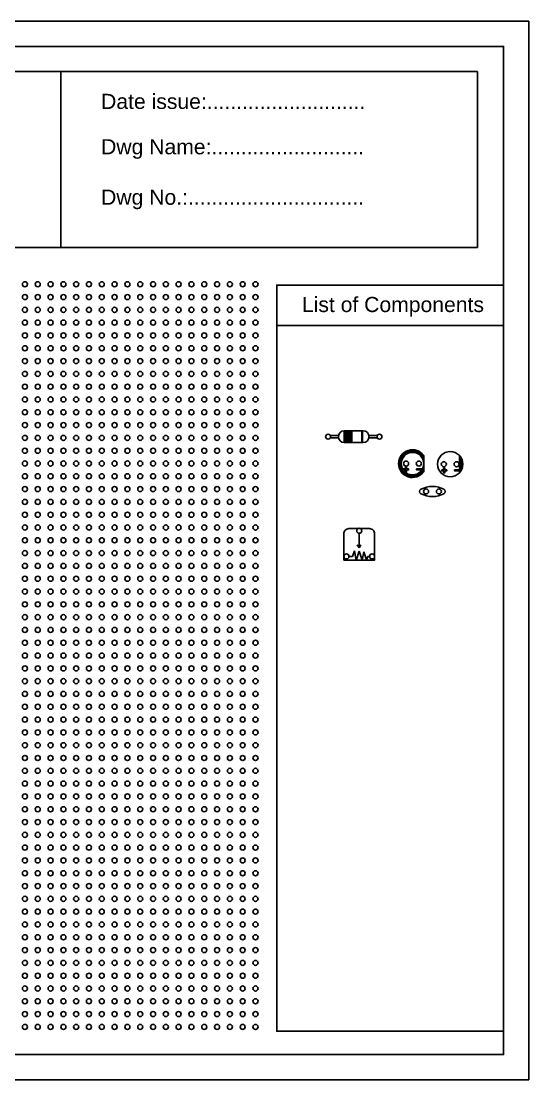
# Model space of a CAD drawing. Header units: millimetres. Extents: x 4157 to 4454, y 757 to 967.
# Drawn here: x 4353.6 to 4454.3, y 757 to 967 of the extents above; entities that cross this region are included whole.
import ezdxf

# ---------------------------------------------------------------- set-up
doc = ezdxf.new("R2010")
doc.units = ezdxf.units.MM
doc.layers.add('Cap', color=4, linetype='Continuous')
doc.layers.add('res', color=220, linetype='Continuous')
doc.layers.add('LED', color=7, linetype='Continuous', true_color=0xe65b05)
doc.styles.get("Standard").update_dxf_attribs({"font": 'arial.ttf'})

msp = doc.modelspace()

# ---------------------------------------------------------------- hatches: boundary and pattern name
at = {"layer": 'Cap'}
h = msp.add_hatch(dxfattribs=at)
h.set_pattern_fill('ANSI31', color=256, scale=0.027, angle=90)
h.set_pattern_definition([(135, (4088.22408, 715.64356), (-0.060616729, -0.060616729), [])])
h.paths.add_polyline_path([(4440.53, 880.8), (4440.53, 877.95), (4440.56, 877.95), (4440.56, 877.75), (4440.53, 877.75), (4440.53, 877.39, 0.189915), (4441.21, 879.09, 0.189915)])
at = {"layer": 'LED'}
h = msp.add_hatch(dxfattribs=at)
h.set_pattern_fill('ANSI31', color=256, scale=0.027, angle=90)
h.set_pattern_definition([(135, (4090.433816, 706.11694), (-0.060616729, -0.060616729), [])])
h.paths.add_polyline_path([(4433.45, 877.6), (4433.45, 879.2, -0.750828), (4429.33, 878.01), (4429.32, 878.01), (4429.32, 878.03, -0.138689), (4428.99, 879.2, -1), (4433.45, 879.2), (4433.45, 880.81, 3.108488)])
at = {"layer": 'res'}
h = msp.add_hatch(dxfattribs=at)
h.set_pattern_fill('ANSI31', color=256, scale=0.033)
h.set_pattern_definition([(45, (4081.68591, 717.96676), (-0.074087113, 0.074087113), [])])
h.paths.add_polyline_path([(4418.13, 885.7), (4417.69, 885.7), (4417.69, 883.4), (4418.13, 883.4)])
h.paths.add_polyline_path([(4418.75, 885.7), (4418.34, 885.7), (4418.34, 883.4), (4418.75, 883.4)])
h.paths.add_polyline_path([(4419.19, 885.7), (4418.88, 885.7), (4418.88, 883.4), (4419.19, 883.4)])
h = msp.add_hatch(dxfattribs=at)
h.set_pattern_fill('ANSI31', color=256, scale=0.027, angle=90)
h.set_pattern_definition([(135, (4081.68591, 717.966756), (-0.060616729, -0.060616729), [])])
h.paths.add_polyline_path([(4421.31, 885.7), (4421.15, 885.7), (4421.15, 883.4), (4421.31, 883.4)])

# ---------------------------------------------------------------- linework, layer by layer
for p, q in [((4361.51, 956.97), (4361.51, 922.08)), ((4449.3, 914.61), (4449.3, 906.61)), ((4449.3, 906.61), (4404.3, 906.61))]:
    msp.add_line(p, q)
for points in [[(4157.3, 966.97), (4454.3, 966.97), (4454.3, 756.97), (4157.3, 756.97)], [(4162.3, 961.97), (4449.3, 961.97), (4449.3, 761.97), (4162.3, 761.97)], [(4444.1, 956.97), (4167.3, 956.97), (4167.3, 922.08), (4444.1, 922.08)], [(4449.3, 766.61), (4404.3, 766.61), (4404.3, 914.61), (4449.3, 914.61)]]:
    msp.add_lwpolyline(points, close=True)
for centre in [(4354.37, 914.79), (4356.91, 914.79), (4359.45, 914.79), (4361.99, 914.79), (4364.53, 914.79), (4367.07, 914.79), (4369.61, 914.79), (4372.15, 914.79), (4374.69, 914.79), (4377.23, 914.79), (4379.77, 914.79), (4382.31, 914.79), (4384.85, 914.79), (4387.39, 914.79), (4389.93, 914.79), (4392.47, 914.79), (4395.01, 914.79), (4397.55, 914.79), (4400.09, 914.79), (4354.37, 912.25), (4356.91, 912.25), (4359.45, 912.25), (4361.99, 912.25), (4364.53, 912.25), (4367.07, 912.25), (4369.61, 912.25), (4372.15, 912.25), (4374.69, 912.25), (4377.23, 912.25), (4379.77, 912.25), (4382.31, 912.25), (4384.85, 912.25), (4387.39, 912.25), (4389.93, 912.25), (4392.47, 912.25), (4395.01, 912.25), (4397.55, 912.25), (4400.09, 912.25), (4354.37, 909.71), (4356.91, 909.71), (4359.45, 909.71), (4361.99, 909.71), (4364.53, 909.71), (4367.07, 909.71), (4369.61, 909.71), (4372.15, 909.71), (4374.69, 909.71), (4377.23, 909.71), (4379.77, 909.71), (4382.31, 909.71), (4384.85, 909.71), (4387.39, 909.71), (4389.93, 909.71), (4392.47, 909.71), (4395.01, 909.71), (4397.55, 909.71), (4400.09, 909.71), (4354.37, 907.17), (4356.91, 907.17), (4359.45, 907.17), (4361.99, 907.17), (4364.53, 907.17), (4367.07, 907.17), (4369.61, 907.17), (4372.15, 907.17), (4374.69, 907.17), (4377.23, 907.17), (4379.77, 907.17), (4382.31, 907.17), (4384.85, 907.17), (4387.39, 907.17), (4389.93, 907.17), (4392.47, 907.17), (4395.01, 907.17), (4397.55, 907.17), (4400.09, 907.17), (4354.37, 904.63), (4356.91, 904.63), (4359.45, 904.63), (4361.99, 904.63), (4364.53, 904.63), (4367.07, 904.63), (4369.61, 904.63), (4372.15, 904.63), (4374.69, 904.63), (4377.23, 904.63), (4379.77, 904.63), (4382.31, 904.63), (4384.85, 904.63), (4387.39, 904.63), (4389.93, 904.63), (4392.47, 904.63), (4395.01, 904.63), (4397.55, 904.63), (4400.09, 904.63), (4354.37, 902.09), (4356.91, 902.09), (4359.45, 902.09), (4361.99, 902.09), (4364.53, 902.09), (4367.07, 902.09), (4369.61, 902.09), (4372.15, 902.09), (4374.69, 902.09), (4377.23, 902.09), (4379.77, 902.09), (4382.31, 902.09), (4384.85, 902.09), (4387.39, 902.09), (4389.93, 902.09), (4392.47, 902.09), (4395.01, 902.09), (4397.55, 902.09), (4400.09, 902.09), (4354.37, 899.55), (4356.91, 899.55), (4359.45, 899.55), (4361.99, 899.55), (4364.53, 899.55), (4367.07, 899.55), (4369.61, 899.55), (4372.15, 899.55), (4374.69, 899.55), (4377.23, 899.55), (4379.77, 899.55), (4382.31, 899.55), (4384.85, 899.55), (4387.39, 899.55), (4389.93, 899.55), (4392.47, 899.55), (4395.01, 899.55), (4397.55, 899.55), (4400.09, 899.55), (4354.37, 897.01), (4356.91, 897.01), (4359.45, 897.01), (4361.99, 897.01), (4364.53, 897.01), (4367.07, 897.01), (4369.61, 897.01), (4372.15, 897.01), (4374.69, 897.01), (4377.23, 897.01), (4379.77, 897.01), (4382.31, 897.01), (4384.85, 897.01), (4387.39, 897.01), (4389.93, 897.01), (4392.47, 897.01), (4395.01, 897.01), (4397.55, 897.01), (4400.09, 897.01), (4354.37, 894.47), (4356.91, 894.47), (4359.45, 894.47), (4361.99, 894.47), (4364.53, 894.47), (4367.07, 894.47), (4369.61, 894.47), (4372.15, 894.47), (4374.69, 894.47), (4377.23, 894.47), (4379.77, 894.47), (4382.31, 894.47), (4384.85, 894.47), (4387.39, 894.47), (4389.93, 894.47), (4392.47, 894.47), (4395.01, 894.47), (4397.55, 894.47), (4400.09, 894.47), (4354.37, 891.93), (4356.91, 891.93), (4359.45, 891.93), (4361.99, 891.93), (4364.53, 891.93), (4367.07, 891.93), (4369.61, 891.93), (4372.15, 891.93), (4374.69, 891.93), (4377.23, 891.93), (4379.77, 891.93), (4382.31, 891.93), (4384.85, 891.93), (4387.39, 891.93), (4389.93, 891.93), (4392.47, 891.93), (4395.01, 891.93), (4397.55, 891.93), (4400.09, 891.93), (4354.37, 889.39), (4356.91, 889.39), (4359.45, 889.39), (4361.99, 889.39), (4364.53, 889.39), (4367.07, 889.39), (4369.61, 889.39), (4372.15, 889.39), (4374.69, 889.39), (4377.23, 889.39), (4379.77, 889.39), (4382.31, 889.39), (4384.85, 889.39), (4387.39, 889.39), (4389.93, 889.39), (4392.47, 889.39), (4395.01, 889.39), (4397.55, 889.39), (4400.09, 889.39), (4354.37, 886.85), (4356.91, 886.85), (4359.45, 886.85), (4361.99, 886.85), (4364.53, 886.85), (4367.07, 886.85), (4369.61, 886.85), (4372.15, 886.85), (4374.69, 886.85), (4377.23, 886.85), (4379.77, 886.85), (4382.31, 886.85), (4384.85, 886.85), (4387.39, 886.85), (4389.93, 886.85), (4392.47, 886.85), (4395.01, 886.85), (4397.55, 886.85), (4400.09, 886.85), (4354.37, 884.31), (4356.91, 884.31), (4359.45, 884.31), (4361.99, 884.31), (4364.53, 884.31), (4367.07, 884.31), (4369.61, 884.31), (4372.15, 884.31), (4374.69, 884.31), (4377.23, 884.31), (4379.77, 884.31), (4382.31, 884.31), (4384.85, 884.31), (4387.39, 884.31), (4389.93, 884.31), (4392.47, 884.31), (4395.01, 884.31), (4397.55, 884.31), (4400.09, 884.31), (4354.37, 881.77), (4356.91, 881.77), (4359.45, 881.77), (4361.99, 881.77), (4364.53, 881.77), (4367.07, 881.77), (4369.61, 881.77), (4372.15, 881.77), (4374.69, 881.77), (4377.23, 881.77), (4379.77, 881.77), (4382.31, 881.77), (4384.85, 881.77), (4387.39, 881.77), (4389.93, 881.77), (4392.47, 881.77), (4395.01, 881.77), (4397.55, 881.77), (4400.09, 881.77), (4354.37, 879.23), (4356.91, 879.23), (4359.45, 879.23), (4361.99, 879.23), (4364.53, 879.23), (4367.07, 879.23), (4369.61, 879.23), (4372.15, 879.23), (4374.69, 879.23), (4377.23, 879.23), (4379.77, 879.23), (4382.31, 879.23), (4384.85, 879.23), (4387.39, 879.23), (4389.93, 879.23), (4392.47, 879.23), (4395.01, 879.23), (4397.55, 879.23), (4400.09, 879.23), (4354.37, 876.69), (4356.91, 876.69), (4359.45, 876.69), (4361.99, 876.69), (4364.53, 876.69), (4367.07, 876.69), (4369.61, 876.69), (4372.15, 876.69), (4374.69, 876.69), (4377.23, 876.69), (4379.77, 876.69), (4382.31, 876.69), (4384.85, 876.69), (4387.39, 876.69), (4389.93, 876.69), (4392.47, 876.69), (4395.01, 876.69), (4397.55, 876.69), (4400.09, 876.69), (4354.37, 874.15), (4356.91, 874.15), (4359.45, 874.15), (4361.99, 874.15), (4364.53, 874.15), (4367.07, 874.15), (4369.61, 874.15), (4372.15, 874.15), (4374.69, 874.15), (4377.23, 874.15), (4379.77, 874.15), (4382.31, 874.15), (4384.85, 874.15), (4387.39, 874.15), (4389.93, 874.15), (4392.47, 874.15), (4395.01, 874.15), (4397.55, 874.15), (4400.09, 874.15), (4354.37, 871.61), (4356.91, 871.61), (4359.45, 871.61), (4361.99, 871.61), (4364.53, 871.61), (4367.07, 871.61), (4369.61, 871.61), (4372.15, 871.61), (4374.69, 871.61), (4377.23, 871.61), (4379.77, 871.61), (4382.31, 871.61), (4384.85, 871.61), (4387.39, 871.61), (4389.93, 871.61), (4392.47, 871.61), (4395.01, 871.61), (4397.55, 871.61), (4400.09, 871.61), (4354.37, 869.07), (4356.91, 869.07), (4359.45, 869.07), (4361.99, 869.07), (4364.53, 869.07), (4367.07, 869.07), (4369.61, 869.07), (4372.15, 869.07), (4374.69, 869.07), (4377.23, 869.07), (4379.77, 869.07), (4382.31, 869.07), (4384.85, 869.07), (4387.39, 869.07), (4389.93, 869.07), (4392.47, 869.07), (4395.01, 869.07), (4397.55, 869.07), (4400.09, 869.07), (4354.37, 866.53), (4356.91, 866.53), (4359.45, 866.53), (4361.99, 866.53), (4364.53, 866.53), (4367.07, 866.53), (4369.61, 866.53), (4372.15, 866.53), (4374.69, 866.53), (4377.23, 866.53), (4379.77, 866.53), (4382.31, 866.53), (4384.85, 866.53), (4387.39, 866.53), (4389.93, 866.53), (4392.47, 866.53), (4395.01, 866.53), (4397.55, 866.53), (4400.09, 866.53), (4354.37, 863.99), (4356.91, 863.99), (4359.45, 863.99), (4361.99, 863.99), (4364.53, 863.99), (4367.07, 863.99), (4369.61, 863.99), (4372.15, 863.99), (4374.69, 863.99), (4377.23, 863.99), (4379.77, 863.99), (4382.31, 863.99), (4384.85, 863.99), (4387.39, 863.99), (4389.93, 863.99), (4392.47, 863.99), (4395.01, 863.99), (4397.55, 863.99), (4400.09, 863.99), (4354.37, 861.45), (4356.91, 861.45), (4359.45, 861.45), (4361.99, 861.45), (4364.53, 861.45), (4367.07, 861.45), (4369.61, 861.45), (4372.15, 861.45), (4374.69, 861.45), (4377.23, 861.45), (4379.77, 861.45), (4382.31, 861.45), (4384.85, 861.45), (4387.39, 861.45), (4389.93, 861.45), (4392.47, 861.45), (4395.01, 861.45), (4397.55, 861.45), (4400.09, 861.45), (4354.37, 858.91), (4356.91, 858.91), (4359.45, 858.91), (4361.99, 858.91), (4364.53, 858.91), (4367.07, 858.91), (4369.61, 858.91), (4372.15, 858.91), (4374.69, 858.91), (4377.23, 858.91), (4379.77, 858.91), (4382.31, 858.91), (4384.85, 858.91), (4387.39, 858.91), (4389.93, 858.91), (4392.47, 858.91), (4395.01, 858.91), (4397.55, 858.91), (4400.09, 858.91), (4354.37, 856.37), (4356.91, 856.37), (4359.45, 856.37), (4361.99, 856.37), (4364.53, 856.37), (4367.07, 856.37), (4369.61, 856.37), (4372.15, 856.37), (4374.69, 856.37), (4377.23, 856.37), (4379.77, 856.37), (4382.31, 856.37), (4384.85, 856.37), (4387.39, 856.37), (4389.93, 856.37), (4392.47, 856.37), (4395.01, 856.37), (4397.55, 856.37), (4400.09, 856.37), (4354.37, 853.83), (4356.91, 853.83), (4359.45, 853.83), (4361.99, 853.83), (4364.53, 853.83), (4367.07, 853.83), (4369.61, 853.83), (4372.15, 853.83), (4374.69, 853.83), (4377.23, 853.83), (4379.77, 853.83), (4382.31, 853.83), (4384.85, 853.83), (4387.39, 853.83), (4389.93, 853.83), (4392.47, 853.83), (4395.01, 853.83), (4397.55, 853.83), (4400.09, 853.83), (4354.37, 851.29), (4356.91, 851.29), (4359.45, 851.29), (4361.99, 851.29), (4364.53, 851.29), (4367.07, 851.29), (4369.61, 851.29), (4372.15, 851.29), (4374.69, 851.29), (4377.23, 851.29), (4379.77, 851.29), (4382.31, 851.29), (4384.85, 851.29), (4387.39, 851.29), (4389.93, 851.29), (4392.47, 851.29), (4395.01, 851.29), (4397.55, 851.29), (4400.09, 851.29), (4354.37, 848.75), (4356.91, 848.75), (4359.45, 848.75), (4361.99, 848.75), (4364.53, 848.75), (4367.07, 848.75), (4369.61, 848.75), (4372.15, 848.75), (4374.69, 848.75), (4377.23, 848.75), (4379.77, 848.75), (4382.31, 848.75), (4384.85, 848.75), (4387.39, 848.75), (4389.93, 848.75), (4392.47, 848.75), (4395.01, 848.75), (4397.55, 848.75), (4400.09, 848.75), (4354.37, 846.21), (4356.91, 846.21), (4359.45, 846.21), (4361.99, 846.21), (4364.53, 846.21), (4367.07, 846.21), (4369.61, 846.21), (4372.15, 846.21), (4374.69, 846.21), (4377.23, 846.21), (4379.77, 846.21), (4382.31, 846.21), (4384.85, 846.21), (4387.39, 846.21), (4389.93, 846.21), (4392.47, 846.21), (4395.01, 846.21), (4397.55, 846.21), (4400.09, 846.21), (4354.37, 843.67), (4356.91, 843.67), (4359.45, 843.67), (4361.99, 843.67), (4364.53, 843.67), (4367.07, 843.67), (4369.61, 843.67), (4372.15, 843.67), (4374.69, 843.67), (4377.23, 843.67), (4379.77, 843.67), (4382.31, 843.67), (4384.85, 843.67), (4387.39, 843.67), (4389.93, 843.67), (4392.47, 843.67), (4395.01, 843.67), (4397.55, 843.67), (4400.09, 843.67), (4354.37, 841.13), (4356.91, 841.13), (4359.45, 841.13), (4361.99, 841.13), (4364.53, 841.13), (4367.07, 841.13), (4369.61, 841.13), (4372.15, 841.13), (4374.69, 841.13), (4377.23, 841.13), (4379.77, 841.13), (4382.31, 841.13), (4384.85, 841.13), (4387.39, 841.13), (4389.93, 841.13), (4392.47, 841.13), (4395.01, 841.13), (4397.55, 841.13), (4400.09, 841.13), (4354.37, 838.59), (4356.91, 838.59), (4359.45, 838.59), (4361.99, 838.59), (4364.53, 838.59), (4367.07, 838.59), (4369.61, 838.59), (4372.15, 838.59), (4374.69, 838.59), (4377.23, 838.59), (4379.77, 838.59), (4382.31, 838.59), (4384.85, 838.59), (4387.39, 838.59), (4389.93, 838.59), (4392.47, 838.59), (4395.01, 838.59), (4397.55, 838.59), (4400.09, 838.59), (4354.37, 836.05), (4356.91, 836.05), (4359.45, 836.05), (4361.99, 836.05), (4364.53, 836.05), (4367.07, 836.05), (4369.61, 836.05), (4372.15, 836.05), (4374.69, 836.05), (4377.23, 836.05), (4379.77, 836.05), (4382.31, 836.05), (4384.85, 836.05), (4387.39, 836.05), (4389.93, 836.05), (4392.47, 836.05), (4395.01, 836.05), (4397.55, 836.05), (4400.09, 836.05), (4354.37, 833.51), (4356.91, 833.51), (4359.45, 833.51), (4361.99, 833.51), (4364.53, 833.51), (4367.07, 833.51), (4369.61, 833.51), (4372.15, 833.51), (4374.69, 833.51), (4377.23, 833.51), (4379.77, 833.51), (4382.31, 833.51), (4384.85, 833.51), (4387.39, 833.51), (4389.93, 833.51), (4392.47, 833.51), (4395.01, 833.51), (4397.55, 833.51), (4400.09, 833.51), (4354.37, 830.97), (4356.91, 830.97), (4359.45, 830.97), (4361.99, 830.97), (4364.53, 830.97), (4367.07, 830.97), (4369.61, 830.97), (4372.15, 830.97), (4374.69, 830.97), (4377.23, 830.97), (4379.77, 830.97), (4382.31, 830.97), (4384.85, 830.97), (4387.39, 830.97), (4389.93, 830.97), (4392.47, 830.97), (4395.01, 830.97), (4397.55, 830.97), (4400.09, 830.97), (4354.37, 828.43), (4356.91, 828.43), (4359.45, 828.43), (4361.99, 828.43), (4364.53, 828.43), (4367.07, 828.43), (4369.61, 828.43), (4372.15, 828.43), (4374.69, 828.43), (4377.23, 828.43), (4379.77, 828.43), (4382.31, 828.43), (4384.85, 828.43), (4387.39, 828.43), (4389.93, 828.43), (4392.47, 828.43), (4395.01, 828.43), (4397.55, 828.43), (4400.09, 828.43), (4354.37, 825.89), (4356.91, 825.89), (4359.45, 825.89), (4361.99, 825.89), (4364.53, 825.89), (4367.07, 825.89), (4369.61, 825.89), (4372.15, 825.89), (4374.69, 825.89), (4377.23, 825.89), (4379.77, 825.89), (4382.31, 825.89), (4384.85, 825.89), (4387.39, 825.89), (4389.93, 825.89), (4392.47, 825.89), (4395.01, 825.89), (4397.55, 825.89), (4400.09, 825.89), (4354.37, 823.35), (4356.91, 823.35), (4359.45, 823.35), (4361.99, 823.35), (4364.53, 823.35), (4367.07, 823.35), (4369.61, 823.35), (4372.15, 823.35), (4374.69, 823.35), (4377.23, 823.35), (4379.77, 823.35), (4382.31, 823.35), (4384.85, 823.35), (4387.39, 823.35), (4389.93, 823.35), (4392.47, 823.35), (4395.01, 823.35), (4397.55, 823.35), (4400.09, 823.35), (4354.37, 820.81), (4356.91, 820.81), (4359.45, 820.81), (4361.99, 820.81), (4364.53, 820.81), (4367.07, 820.81), (4369.61, 820.81), (4372.15, 820.81), (4374.69, 820.81), (4377.23, 820.81), (4379.77, 820.81), (4382.31, 820.81), (4384.85, 820.81), (4387.39, 820.81), (4389.93, 820.81), (4392.47, 820.81), (4395.01, 820.81), (4397.55, 820.81), (4400.09, 820.81), (4354.37, 818.27), (4356.91, 818.27), (4359.45, 818.27), (4361.99, 818.27), (4364.53, 818.27), (4367.07, 818.27), (4369.61, 818.27), (4372.15, 818.27), (4374.69, 818.27), (4377.23, 818.27), (4379.77, 818.27), (4382.31, 818.27), (4384.85, 818.27), (4387.39, 818.27), (4389.93, 818.27), (4392.47, 818.27), (4395.01, 818.27), (4397.55, 818.27), (4400.09, 818.27), (4354.37, 815.73), (4356.91, 815.73), (4359.45, 815.73), (4361.99, 815.73), (4364.53, 815.73), (4367.07, 815.73), (4369.61, 815.73), (4372.15, 815.73), (4374.69, 815.73), (4377.23, 815.73), (4379.77, 815.73), (4382.31, 815.73), (4384.85, 815.73), (4387.39, 815.73), (4389.93, 815.73), (4392.47, 815.73), (4395.01, 815.73), (4397.55, 815.73), (4400.09, 815.73), (4354.37, 813.19), (4356.91, 813.19), (4359.45, 813.19), (4361.99, 813.19), (4364.53, 813.19), (4367.07, 813.19), (4369.61, 813.19), (4372.15, 813.19), (4374.69, 813.19), (4377.23, 813.19), (4379.77, 813.19), (4382.31, 813.19), (4384.85, 813.19), (4387.39, 813.19), (4389.93, 813.19), (4392.47, 813.19), (4395.01, 813.19), (4397.55, 813.19), (4400.09, 813.19), (4354.37, 810.65), (4356.91, 810.65), (4359.45, 810.65), (4361.99, 810.65), (4364.53, 810.65), (4367.07, 810.65), (4369.61, 810.65), (4372.15, 810.65), (4374.69, 810.65), (4377.23, 810.65), (4379.77, 810.65), (4382.31, 810.65), (4384.85, 810.65), (4387.39, 810.65), (4389.93, 810.65), (4392.47, 810.65), (4395.01, 810.65), (4397.55, 810.65), (4400.09, 810.65), (4354.37, 808.11), (4356.91, 808.11), (4359.45, 808.11), (4361.99, 808.11), (4364.53, 808.11), (4367.07, 808.11), (4369.61, 808.11), (4372.15, 808.11), (4374.69, 808.11), (4377.23, 808.11), (4379.77, 808.11), (4382.31, 808.11), (4384.85, 808.11), (4387.39, 808.11), (4389.93, 808.11), (4392.47, 808.11), (4395.01, 808.11), (4397.55, 808.11), (4400.09, 808.11), (4354.37, 805.57), (4356.91, 805.57), (4359.45, 805.57), (4361.99, 805.57), (4364.53, 805.57), (4367.07, 805.57), (4369.61, 805.57), (4372.15, 805.57), (4374.69, 805.57), (4377.23, 805.57), (4379.77, 805.57), (4382.31, 805.57), (4384.85, 805.57), (4387.39, 805.57), (4389.93, 805.57), (4392.47, 805.57), (4395.01, 805.57), (4397.55, 805.57), (4400.09, 805.57), (4354.37, 803.03), (4356.91, 803.03), (4359.45, 803.03), (4361.99, 803.03), (4364.53, 803.03), (4367.07, 803.03), (4369.61, 803.03), (4372.15, 803.03), (4374.69, 803.03), (4377.23, 803.03), (4379.77, 803.03), (4382.31, 803.03), (4384.85, 803.03), (4387.39, 803.03), (4389.93, 803.03), (4392.47, 803.03), (4395.01, 803.03), (4397.55, 803.03), (4400.09, 803.03), (4354.37, 800.49), (4356.91, 800.49), (4359.45, 800.49), (4361.99, 800.49), (4364.53, 800.49), (4367.07, 800.49), (4369.61, 800.49), (4372.15, 800.49), (4374.69, 800.49), (4377.23, 800.49), (4379.77, 800.49), (4382.31, 800.49), (4384.85, 800.49), (4387.39, 800.49), (4389.93, 800.49), (4392.47, 800.49), (4395.01, 800.49), (4397.55, 800.49), (4400.09, 800.49), (4354.37, 797.95), (4356.91, 797.95), (4359.45, 797.95), (4361.99, 797.95), (4364.53, 797.95), (4367.07, 797.95), (4369.61, 797.95), (4372.15, 797.95), (4374.69, 797.95), (4377.23, 797.95), (4379.77, 797.95), (4382.31, 797.95), (4384.85, 797.95), (4387.39, 797.95), (4389.93, 797.95), (4392.47, 797.95), (4395.01, 797.95), (4397.55, 797.95), (4400.09, 797.95), (4354.37, 795.41), (4356.91, 795.41), (4359.45, 795.41), (4361.99, 795.41), (4364.53, 795.41), (4367.07, 795.41), (4369.61, 795.41), (4372.15, 795.41), (4374.69, 795.41), (4377.23, 795.41), (4379.77, 795.41), (4382.31, 795.41), (4384.85, 795.41), (4387.39, 795.41), (4389.93, 795.41), (4392.47, 795.41), (4395.01, 795.41), (4397.55, 795.41), (4400.09, 795.41), (4354.37, 792.87), (4356.91, 792.87), (4359.45, 792.87), (4361.99, 792.87), (4364.53, 792.87), (4367.07, 792.87), (4369.61, 792.87), (4372.15, 792.87), (4374.69, 792.87), (4377.23, 792.87), (4379.77, 792.87), (4382.31, 792.87), (4384.85, 792.87), (4387.39, 792.87), (4389.93, 792.87), (4392.47, 792.87), (4395.01, 792.87), (4397.55, 792.87), (4400.09, 792.87), (4354.37, 790.33), (4356.91, 790.33), (4359.45, 790.33), (4361.99, 790.33), (4364.53, 790.33), (4367.07, 790.33), (4369.61, 790.33), (4372.15, 790.33), (4374.69, 790.33), (4377.23, 790.33), (4379.77, 790.33), (4382.31, 790.33), (4384.85, 790.33), (4387.39, 790.33), (4389.93, 790.33), (4392.47, 790.33), (4395.01, 790.33), (4397.55, 790.33), (4400.09, 790.33), (4354.37, 787.79), (4356.91, 787.79), (4359.45, 787.79), (4361.99, 787.79), (4364.53, 787.79), (4367.07, 787.79), (4369.61, 787.79), (4372.15, 787.79), (4374.69, 787.79), (4377.23, 787.79), (4379.77, 787.79), (4382.31, 787.79), (4384.85, 787.79), (4387.39, 787.79), (4389.93, 787.79), (4392.47, 787.79), (4395.01, 787.79), (4397.55, 787.79), (4400.09, 787.79), (4354.37, 785.25), (4356.91, 785.25), (4359.45, 785.25), (4361.99, 785.25), (4364.53, 785.25), (4367.07, 785.25), (4369.61, 785.25), (4372.15, 785.25), (4374.69, 785.25), (4377.23, 785.25), (4379.77, 785.25), (4382.31, 785.25), (4384.85, 785.25), (4387.39, 785.25), (4389.93, 785.25), (4392.47, 785.25), (4395.01, 785.25), (4397.55, 785.25), (4400.09, 785.25), (4354.37, 782.71), (4356.91, 782.71), (4359.45, 782.71), (4361.99, 782.71), (4364.53, 782.71), (4367.07, 782.71), (4369.61, 782.71), (4372.15, 782.71), (4374.69, 782.71), (4377.23, 782.71), (4379.77, 782.71), (4382.31, 782.71), (4384.85, 782.71), (4387.39, 782.71), (4389.93, 782.71), (4392.47, 782.71), (4395.01, 782.71), (4397.55, 782.71), (4400.09, 782.71), (4354.37, 780.17), (4356.91, 780.17), (4359.45, 780.17), (4361.99, 780.17), (4364.53, 780.17), (4367.07, 780.17), (4369.61, 780.17), (4372.15, 780.17), (4374.69, 780.17), (4377.23, 780.17), (4379.77, 780.17), (4382.31, 780.17), (4384.85, 780.17), (4387.39, 780.17), (4389.93, 780.17), (4392.47, 780.17), (4395.01, 780.17), (4397.55, 780.17), (4400.09, 780.17), (4354.37, 777.63), (4356.91, 777.63), (4359.45, 777.63), (4361.99, 777.63), (4364.53, 777.63), (4367.07, 777.63), (4369.61, 777.63), (4372.15, 777.63), (4374.69, 777.63), (4377.23, 777.63), (4379.77, 777.63), (4382.31, 777.63), (4384.85, 777.63), (4387.39, 777.63), (4389.93, 777.63), (4392.47, 777.63), (4395.01, 777.63), (4397.55, 777.63), (4400.09, 777.63), (4354.37, 775.09), (4356.91, 775.09), (4359.45, 775.09), (4361.99, 775.09), (4364.53, 775.09), (4367.07, 775.09), (4369.61, 775.09), (4372.15, 775.09), (4374.69, 775.09), (4377.23, 775.09), (4379.77, 775.09), (4382.31, 775.09), (4384.85, 775.09), (4387.39, 775.09), (4389.93, 775.09), (4392.47, 775.09), (4395.01, 775.09), (4397.55, 775.09), (4400.09, 775.09), (4354.37, 772.55), (4356.91, 772.55), (4359.45, 772.55), (4361.99, 772.55), (4364.53, 772.55), (4367.07, 772.55), (4369.61, 772.55), (4372.15, 772.55), (4374.69, 772.55), (4377.23, 772.55), (4379.77, 772.55), (4382.31, 772.55), (4384.85, 772.55), (4387.39, 772.55), (4389.93, 772.55), (4392.47, 772.55), (4395.01, 772.55), (4397.55, 772.55), (4400.09, 772.55), (4354.37, 770.01), (4356.91, 770.01), (4359.45, 770.01), (4361.99, 770.01), (4364.53, 770.01), (4367.07, 770.01), (4369.61, 770.01), (4372.15, 770.01), (4374.69, 770.01), (4377.23, 770.01), (4379.77, 770.01), (4382.31, 770.01), (4384.85, 770.01), (4387.39, 770.01), (4389.93, 770.01), (4392.47, 770.01), (4395.01, 770.01), (4397.55, 770.01), (4400.09, 770.01), (4354.37, 767.47), (4356.91, 767.47), (4359.45, 767.47), (4361.99, 767.47), (4364.53, 767.47), (4367.07, 767.47), (4369.61, 767.47), (4372.15, 767.47), (4374.69, 767.47), (4377.23, 767.47), (4379.77, 767.47), (4382.31, 767.47), (4384.85, 767.47), (4387.39, 767.47), (4389.93, 767.47), (4392.47, 767.47), (4395.01, 767.47), (4397.55, 767.47), (4400.09, 767.47)]:
    msp.add_circle(centre, 0.5)
at = {"layer": 'Cap'}
msp.add_line((4440.53, 880.8), (4440.53, 877.39), dxfattribs=at)
for points in [[(4437.62, 877.75), (4437.62, 877.36), (4437.41, 877.36), (4437.41, 877.75), (4437.02, 877.75), (4437.02, 877.95), (4437.41, 877.95), (4437.41, 878.34), (4437.62, 878.34), (4437.62, 877.95), (4438.01, 877.95), (4438.01, 877.75)], [(4439.58, 877.95), (4440.56, 877.95), (4440.56, 877.75), (4439.58, 877.75)]]:
    msp.add_lwpolyline(points, close=True, dxfattribs=at)
for centre, radius in [((4438.71, 879.09), 2.5), ((4437.44, 879.09), 0.5), ((4439.98, 879.09), 0.5), ((4433.92, 873.68), 0.5), ((4436.46, 873.68), 0.5)]:
    msp.add_circle(centre, radius, dxfattribs=at)
for centre, radius, start, end in [((4433.13, 873.68), 0.5, 117.1718, 242.8282), ((4435.19, 869.67), 5, 62.8282, 117.1718), ((4437.24, 873.68), 0.5, 297.1718, 62.8282), ((4435.19, 877.68), 5, 242.8282, 297.1718)]:
    msp.add_arc(centre, radius, start, end, dxfattribs=at)
at = {"layer": 'LED'}
msp.add_line((4433.45, 880.81), (4433.45, 877.6), dxfattribs=at)
for points in [[(4430.07, 877.95), (4430.07, 877.56), (4429.86, 877.56), (4429.86, 877.95), (4429.47, 877.95), (4429.47, 878.16), (4429.86, 878.16), (4429.86, 878.55), (4430.07, 878.55), (4430.07, 878.16), (4430.46, 878.16), (4430.46, 877.95)], [(4432.03, 878.16), (4433.01, 878.16), (4433.01, 877.95), (4432.03, 877.95)]]:
    msp.add_lwpolyline(points, close=True, dxfattribs=at)
for centre, radius in [((4431.22, 879.2), 2.23), ((4429.95, 879.2), 0.5), ((4432.49, 879.2), 0.5)]:
    msp.add_circle(centre, radius, dxfattribs=at)
msp.add_arc((4431.22, 879.2), 2.75, 35.666, 324.334, dxfattribs=at)
at = {"layer": 'res'}
for p, q in [((4416.54, 884.75), (4414.96, 884.75)), ((4416.54, 884.35), (4414.96, 884.35)), ((4417.69, 885.7), (4421.47, 885.7)), ((4417.69, 885.7), (4417.69, 883.4)), ((4418.13, 885.7), (4418.13, 883.4)), ((4418.34, 885.7), (4418.34, 883.4)), ((4418.75, 885.7), (4418.75, 883.4)), ((4418.88, 885.7), (4418.88, 883.4)), ((4419.19, 885.7), (4419.19, 883.4)), ((4421.15, 885.7), (4421.15, 883.4)), ((4421.31, 885.7), (4421.31, 883.4)), ((4422.62, 884.75), (4424.2, 884.75)), ((4422.62, 884.35), (4424.2, 884.35)), ((4417.69, 883.4), (4421.47, 883.4)), ((4420.67, 865.38), (4420.62, 862.52)), ((4420.62, 862.52), (4420.27, 863.11)), ((4420.62, 862.52), (4420.99, 863.1)), ((4419.72, 861.88), (4419.36, 860.8)), ((4419.72, 861.88), (4420.03, 859.98)), ((4420.03, 859.98), (4420.65, 861.81)), ((4420.65, 861.81), (4421.22, 860.04)), ((4421.22, 860.04), (4421.6, 861.73)), ((4421.6, 861.73), (4422.13, 860.1)), ((4418.63, 860.8), (4419.36, 860.8)), ((4422.13, 860.1), (4422.34, 860.8)), ((4422.34, 860.8), (4422.71, 860.8))]:
    msp.add_line(p, q, dxfattribs=at)
msp.add_lwpolyline([(4417.61, 860.06), (4423.72, 860.06), (4423.72, 865.31, 0.414214), (4422.72, 866.31), (4418.61, 866.31, 0.414214), (4417.61, 865.31)], format="xyb", close=True, dxfattribs=at)
for centre in [(4414.5, 884.55), (4424.66, 884.55), (4420.67, 865.88), (4418.13, 860.8), (4423.21, 860.8)]:
    msp.add_circle(centre, 0.5, dxfattribs=at)
for centre, start, end in [((4417.69, 884.55), 90, 270), ((4421.47, 884.55), 270, 90)]:
    msp.add_arc(centre, 1.15, start, end, dxfattribs=at)

# ---------------------------------------------------------------- texts
at = {"char_height": 3, "attachment_point": 1}
for s, width, heights, insert in [('Date issue:...........................', 52.3003, [0], (4369.47, 952.56)), ('Dwg Name:..........................', 52.3003, [8.05], (4369.47, 943.56)), ('Dwg No.:..............................', 52.3003, [0], (4369.47, 933.56)), ('List of Components', 35.8437, [0], (4409.3, 912.27))]:
    msp.add_mtext_dynamic_manual_height_columns(s, width=width, gutter_width=12.5, heights=heights, dxfattribs=dict(at, insert=insert))

doc.saveas('drawing.dxf')
